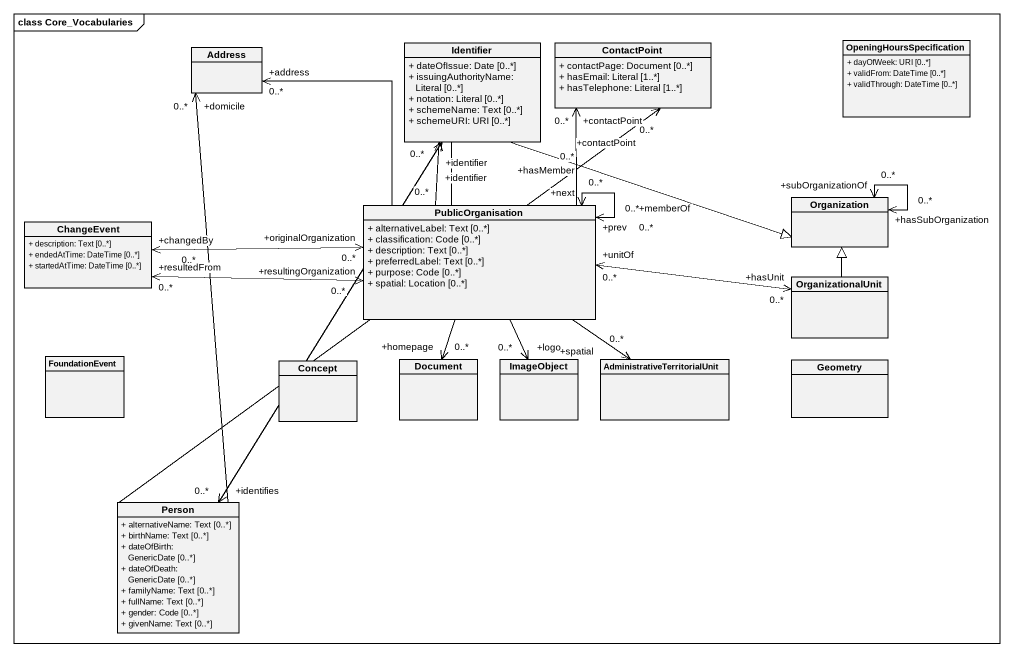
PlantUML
@startuml
mainframe class Core_Vocabularies
hide circle
hide empty members
skinparam classAttributeIconSize 0
class Address
class Identifier {
  + dateOfIssue: Date [0..*]
  + issuingAuthorityName: Literal [0..*]
  + notation: Literal [0..*]
  + schemeName: Text [0..*]
  + schemeURI: URI [0..*]
}
class ContactPoint {
  + contactPage: Document [0..*]
  + hasEmail: Literal [1..*]
  + hasTelephone: Literal [1..*]
}
class OpeningHoursSpecification {
  + dayOfWeek: URI [0..*]
  + validFrom: DateTime [0..*]
  + validThrough: DateTime [0..*]
}
class ChangeEvent {
  + description: Text [0..*]
  + endedAtTime: DateTime [0..*]
  + startedAtTime: DateTime [0..*]
}
class PublicOrganisation {
  + alternativeLabel: Text [0..*]
  + classification: Code [0..*]
  + description: Text [0..*]
  + preferredLabel: Text [0..*]
  + purpose: Code [0..*]
  + spatial: Location [0..*]
}
class Organization
class OrganizationalUnit
class FoundationEvent
class Concept
class Document
class ImageObject
class "AdministrativeTerritorialUnit" as AdministrativeTerritorialUni
class Geometry
class "Person" as Person_ {
  + alternativeName: Text [0..*]
  + birthName: Text [0..*]
  + dateOfBirth: GenericDate [0..*]
  + dateOfDeath: GenericDate [0..*]
  + familyName: Text [0..*]
  + fullName: Text [0..*]
  + gender: Code [0..*]
  + givenName: Text [0..*]
}
Identifier --> "+identifies\n0..*" Person_
ChangeEvent "+changedBy\n0..*" <-right-> "+originalOrganization\n0..*" PublicOrganisation
PublicOrganisation -up-> "+address\n0..*" Address
PublicOrganisation -up-> "+identifier\n0..*" Identifier
PublicOrganisation -up-> "+contactPoint\n0..*" ContactPoint
PublicOrganisation "+resultingOrganization\n0..*" <-left-> "+resultedFrom\n0..*" ChangeEvent
PublicOrganisation "+prev\n0..*" <--> "+next\n0..*" PublicOrganisation
PublicOrganisation "+memberOf\n0..*" <--> "+hasMember\n0..*" PublicOrganisation
PublicOrganisation -right-|> Organization
PublicOrganisation "+unitOf\n0..*" <-right-> "+hasUnit\n0..*" OrganizationalUnit
PublicOrganisation --> "+homepage\n0..*" Document
PublicOrganisation --> "+logo\n0..*" ImageObject
PublicOrganisation --> "+spatial\n0..*" AdministrativeTerritorialUni
Organization "+hasSubOrganization\n0..*" <--> "+subOrganizationOf\n0..*" Organization
OrganizationalUnit -up-|> Organization
Person_ -up-> "+domicile\n0..*" Address
Person_ -up-> "+identifier\n0..*" Identifier
Person_ -up-> "+contactPoint\n0..*" ContactPoint
@enduml
